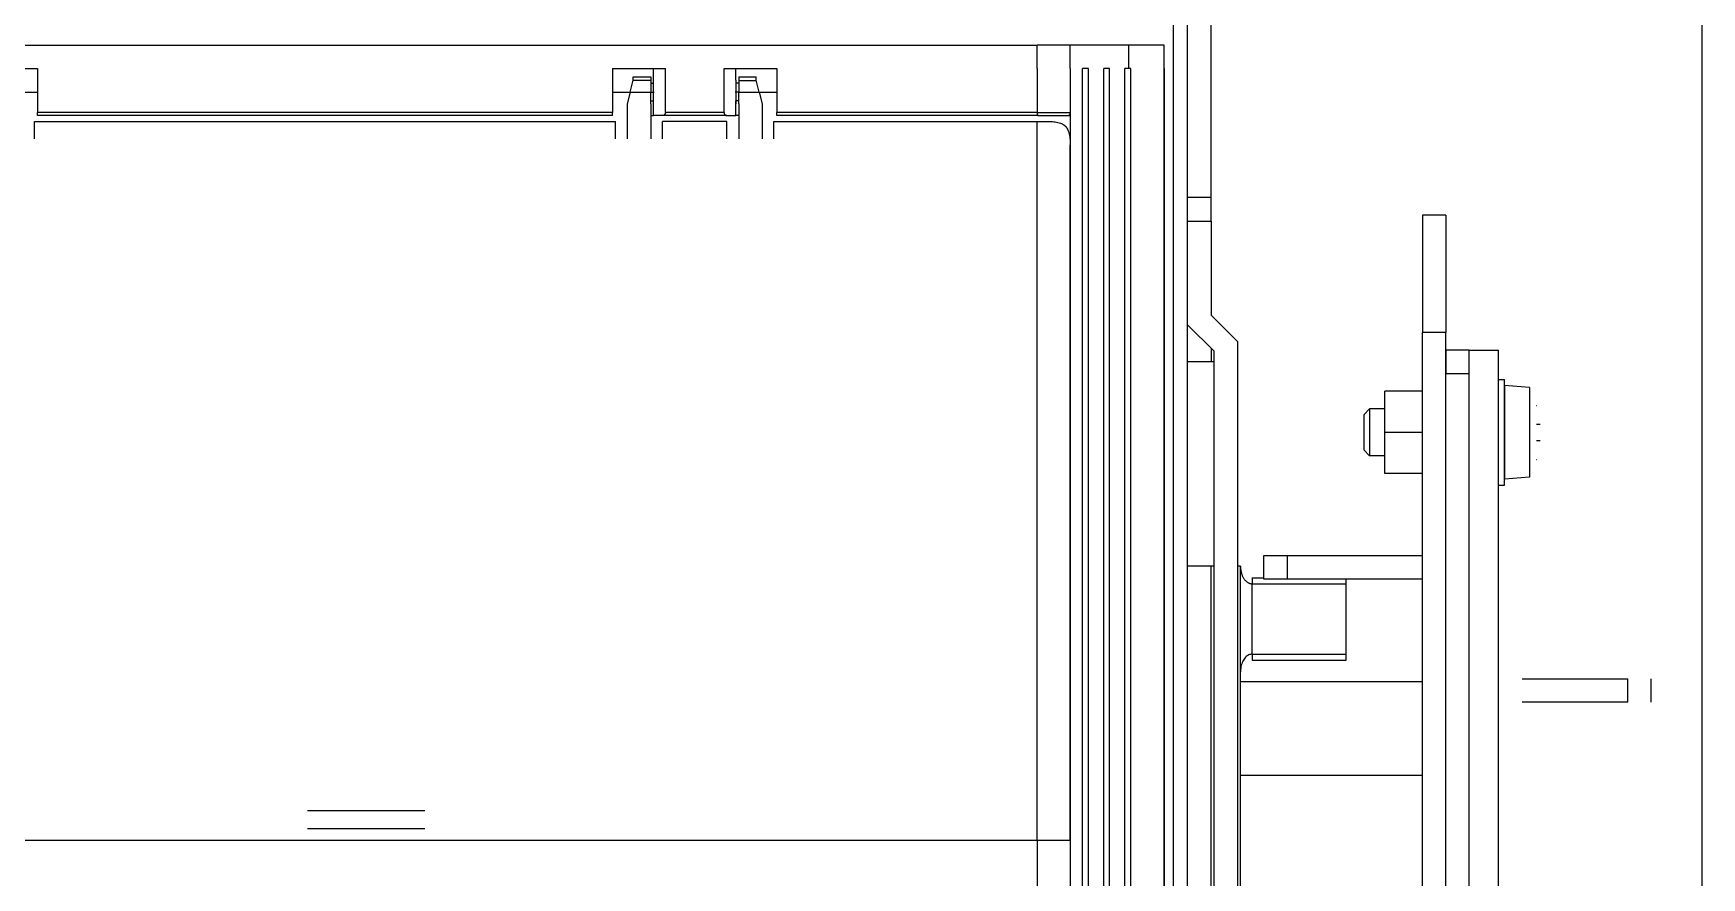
# Model space of a CAD drawing. Header units: metres. Extents: x -364 to 984, y 2601 to 8084.
# Drawn here: x 294.2 to 436.3, y 7776.2 to 7848.2 of the extents above; entities that cross this region are included whole.
import ezdxf

# ---------------------------------------------------------------- set-up
doc = ezdxf.new("R2010")
doc.units = ezdxf.units.M

# ---------------------------------------------------------------- blocks, each defined once
blk = doc.blocks.new('ABB-TR_T7_3')
for p, q in [((604.339783, 309.853424), (604.339783, 314.353454)), ((604.339783, 298.353424), (604.339783, 314.353454)), ((602.339783, 310.353454), (602.339783, 313.353454)), ((602.339821, 309.853454), (602.339821, 313.353454)), ((405.168252, 311.353454), (589.511391, 311.353454)), ((592.339821, 311.353454), (589.511391, 311.353454)), ((589.511391, 309.353454), (589.511391, 311.353454)), ((597.339821, 311.353454), (592.339821, 311.353454)), ((592.339821, 309.353454), (592.339821, 311.353454)), ((600.339821, 311.353454), (597.339821, 311.353454)), ((597.339821, 309.353454), (597.339821, 311.353454)), ((600.339783, 309.353454), (600.339783, 311.353454)), ((600.339821, 309.353454), (600.339821, 311.353454)), ((602.339783, 105.353454), (602.339783, 310.353454)), ((499.839822, 309.353454), (504.339822, 309.353454)), ((504.339822, 309.353454), (504.339822, 305.603454)), ((553.339821, 309.353454), (557.839821, 309.353454)), ((553.339821, 309.353454), (553.339821, 305.603454)), ((555.089821, 308.337379), (555.089821, 308.653457)), ((555.089821, 308.653457), (556.589821, 308.653457)), ((556.589821, 308.653457), (556.589821, 308.337379)), ((556.839821, 308.353454), (556.839821, 309.353454)), ((557.839821, 305.603454), (557.839821, 309.353454)), ((562.839821, 309.353454), (567.339821, 309.353454)), ((562.839821, 305.603454), (562.839821, 309.353454)), ((563.839821, 308.353454), (563.839821, 309.353454)), ((564.089821, 308.653457), (564.089821, 308.337379)), ((564.089821, 308.653457), (565.589821, 308.653457)), ((565.589821, 308.337379), (565.589821, 308.653457)), ((567.339821, 309.353454), (567.339821, 305.603454)), ((589.511391, 309.353454), (589.511391, 305.603454)), ((592.339821, 309.353454), (592.339821, 307.353454)), ((593.889824, 309.353454), (593.389824, 309.353454)), ((593.389824, 108.353454), (593.389824, 309.353454)), ((593.889824, 108.353454), (593.889824, 309.353454)), ((595.68982, 309.353454), (595.18982, 309.353454)), ((595.18982, 108.353454), (595.18982, 309.353454)), ((595.68982, 108.353454), (595.68982, 309.353454)), ((597.339821, 309.353454), (596.989823, 309.353454)), ((596.989823, 108.353454), (596.989823, 309.353454)), ((597.489823, 309.353454), (597.339821, 309.353454)), ((597.489823, 108.353454), (597.489823, 309.353454)), ((600.339783, 309.353454), (600.339783, 108.353454)), ((600.339821, 108.353454), (600.339821, 309.353454)), ((602.339821, 105.353454), (602.339821, 309.853454)), ((604.339783, 298.353424), (604.339783, 309.853424)), ((502.839819, 307.353454), (504.339822, 307.353454)), ((553.339821, 307.353454), (554.839821, 307.353454)), ((554.839821, 307.353454), (554.589821, 306.353454)), ((554.839821, 307.353454), (555.089821, 308.353454)), ((554.839821, 307.353454), (556.589821, 307.353454)), ((556.589821, 308.337379), (555.089821, 308.337379)), ((556.534821, 307.353454), (556.894822, 307.353454)), ((556.589821, 308.337379), (556.589821, 307.353454)), ((556.589821, 308.103454), (556.839821, 308.103454)), ((556.589821, 306.353454), (556.589821, 307.353454)), ((556.839821, 307.853454), (556.839821, 308.353454)), ((556.839821, 306.853454), (556.839821, 307.853454)), ((564.144929, 307.353454), (563.784211, 307.353454)), ((563.839821, 308.353454), (563.839821, 307.853454)), ((564.089821, 308.103454), (563.839821, 308.103454)), ((563.839821, 307.853454), (563.839821, 306.853454)), ((564.089821, 308.337379), (564.089821, 307.353454)), ((564.089821, 308.337379), (565.589821, 308.337379)), ((564.089821, 307.353454), (565.839821, 307.353454)), ((564.089821, 306.353454), (564.089821, 307.353454)), ((565.839821, 307.353454), (565.589821, 308.353454)), ((565.839821, 307.353454), (567.339821, 307.353454)), ((565.839821, 307.353454), (566.089821, 306.353454)), ((592.339821, 307.353454), (592.339821, 305.603454)), ((554.589821, 306.353454), (554.589821, 303.353454)), ((556.589821, 306.603454), (556.839821, 306.603454)), ((556.589821, 306.353454), (556.589821, 303.353454)), ((556.839821, 306.353454), (556.839821, 306.853454)), ((556.839821, 305.353454), (556.839821, 306.353454)), ((563.839821, 306.853454), (563.839821, 306.353454)), ((563.839821, 306.353454), (563.839821, 306.603454)), ((564.089821, 306.603454), (563.839821, 306.603454)), ((563.839821, 305.353454), (563.839821, 306.353454)), ((564.089821, 306.353454), (564.089821, 303.353454)), ((566.089821, 306.353454), (566.089821, 303.353454)), ((504.089822, 304.853454), (553.589821, 304.853454)), ((504.089822, 303.353454), (504.089822, 304.853454)), ((504.339822, 305.353454), (504.339822, 305.603454)), ((553.339821, 305.603454), (504.339822, 305.603454)), ((553.339821, 305.353454), (504.339822, 305.353454)), ((553.339821, 305.353454), (553.339821, 305.603454)), ((553.589821, 303.353454), (553.589821, 304.853454)), ((556.589821, 305.353454), (556.839821, 305.353454)), ((557.604119, 305.353454), (556.839821, 305.353454)), ((563.089821, 304.853454), (557.589821, 304.853454)), ((557.589821, 303.353454), (557.589821, 304.853454)), ((563.075524, 305.353454), (557.604119, 305.353454)), ((562.839821, 305.603454), (557.839821, 305.603454)), ((563.075524, 305.353454), (563.839821, 305.353454)), ((563.089821, 303.353454), (563.089821, 304.853454)), ((564.089821, 305.353454), (563.839821, 305.353454)), ((567.089821, 304.853454), (589.511391, 304.853454)), ((567.089821, 303.353454), (567.089821, 304.853454)), ((567.339821, 305.353454), (567.339821, 305.603454)), ((589.511391, 305.603454), (567.339821, 305.603454)), ((589.594727, 305.353454), (567.339821, 305.353454)), ((589.511391, 305.603454), (592.339821, 305.603454)), ((589.511391, 243.603454), (589.511391, 304.853454)), ((589.594727, 305.353454), (592.145379, 305.353454)), ((592.145379, 305.353454), (592.339821, 305.353454)), ((592.339821, 305.603454), (592.339821, 305.353454)), ((592.339821, 305.353454), (592.339821, 243.603454)), ((592.339821, 243.603454), (592.339821, 302.853454)), ((604.339783, 298.353424), (602.339783, 298.353424)), ((604.339783, 298.353424), (602.339783, 298.353424)), ((604.339783, 296.353424), (604.339783, 298.353424)), ((604.339783, 296.353424), (604.339783, 298.353424)), ((602.339783, 296.353424), (604.339783, 296.353424)), ((602.339783, 296.353424), (604.339783, 296.353424)), ((604.339783, 296.353424), (604.339783, 288.353424)), ((604.339783, 296.353424), (604.339783, 288.353424)), ((622.339783, 296.853424), (622.339783, 286.853424)), ((624.339783, 296.853424), (622.339783, 296.853424)), ((624.339783, 296.853424), (624.339783, 286.853424)), ((604.589783, 285.275001), (602.339783, 287.525001)), ((604.589783, 285.275001), (602.339783, 287.525001)), ((604.339783, 288.353424), (606.589783, 286.103424)), ((604.339783, 288.353424), (606.589783, 286.103424)), ((606.589783, 286.103424), (606.589783, 156.103424)), ((606.589783, 286.103424), (606.589783, 156.103424)), ((624.339783, 286.853424), (622.339783, 286.853424)), ((622.339783, 127.353424), (622.339783, 286.853424)), ((624.339783, 127.353424), (624.339783, 286.853424)), ((604.589783, 284.353424), (602.339783, 284.353424)), ((604.589783, 284.353424), (602.339783, 284.353424)), ((604.339783, 285.524932), (604.339783, 284.353424)), ((604.339783, 285.524932), (604.339783, 284.353424)), ((604.589783, 156.931854), (604.589783, 285.275001)), ((604.589783, 156.931854), (604.589783, 285.275001)), ((626.339783, 285.353454), (624.339783, 285.353454)), ((624.339783, 285.353454), (624.339783, 283.353454)), ((626.339783, 285.353454), (628.839783, 285.353454)), ((626.339783, 283.353454), (626.339783, 285.353454)), ((628.839783, 128.353454), (628.839783, 285.353454)), ((624.339783, 130.353454), (624.339783, 283.353454)), ((626.339783, 283.353454), (624.339783, 283.353454)), ((626.339783, 130.353454), (626.339783, 283.353454)), ((619.139786, 278.353424), (619.139786, 281.853424)), ((622.339783, 281.853424), (619.139786, 281.853424)), ((628.839783, 282.853424), (629.339783, 282.853424)), ((628.839783, 273.853424), (628.839783, 282.853424)), ((629.339783, 273.853424), (629.339783, 282.853424)), ((629.339783, 282.353424), (629.339783, 280.271125)), ((631.472413, 282.166847), (629.339783, 282.353424)), ((631.472413, 282.166847), (631.472413, 280.181678)), ((617.339783, 279.853424), (617.839783, 280.353424)), ((617.839783, 280.353424), (617.839783, 279.312278)), ((619.139779, 280.353424), (617.839783, 280.353424)), ((629.339783, 280.271125), (629.339783, 274.353424)), ((631.472413, 280.181678), (631.472413, 274.540008)), ((632.069992, 280.653427), (632.102021, 280.653427)), ((617.339783, 279.853424), (617.339783, 279.072563)), ((617.339783, 279.072563), (617.339783, 276.853424)), ((617.839783, 279.312278), (617.839783, 276.353424)), ((632.069992, 279.053428), (632.30542, 279.053428)), ((632.30542, 279.053428), (632.378296, 279.053428)), ((619.139786, 274.853424), (619.139786, 278.353424)), ((622.339783, 278.353424), (619.139786, 278.353424)), ((632.069992, 277.653427), (632.378296, 277.653427)), ((617.339783, 276.853424), (617.839783, 276.353424)), ((619.139779, 276.353424), (617.839783, 276.353424)), ((632.069992, 276.053428), (632.102021, 276.053428)), ((622.339783, 274.853424), (619.139786, 274.853424)), ((631.472413, 274.540008), (629.339783, 274.353424)), ((628.839783, 273.853424), (629.339783, 273.853424)), ((608.839783, 267.853454), (610.839783, 267.853454)), ((608.839783, 265.853454), (608.839783, 267.853454)), ((610.839783, 265.853454), (610.839783, 267.853454)), ((610.839783, 267.853454), (622.339783, 267.853454)), ((604.339783, 266.953453), (602.339783, 266.953453)), ((604.588761, 266.953453), (604.339783, 266.953453)), ((604.339783, 158.953453), (604.339783, 266.953453)), ((606.839783, 266.953453), (606.589775, 266.953453)), ((606.839783, 257.953453), (606.839783, 266.953453)), ((607.839783, 265.953453), (608.839783, 265.953453)), ((607.839783, 265.953453), (607.839783, 265.453453)), ((610.839783, 265.853454), (608.839783, 265.853454)), ((622.339783, 265.853454), (610.839783, 265.853454)), ((615.839783, 265.453453), (615.839783, 265.85345)), ((607.839783, 259.453453), (607.839783, 265.453453)), ((607.839783, 265.453453), (615.839783, 265.453453)), ((615.839783, 259.453453), (615.839783, 265.453453)), ((607.839783, 259.453453), (615.839783, 259.453453)), ((607.839783, 259.453453), (607.839783, 258.953453)), ((607.839783, 258.953453), (615.839783, 258.953453)), ((615.839783, 258.953453), (615.839783, 259.453453)), ((606.839783, 169.453453), (606.839783, 257.953453)), ((630.839783, 257.353454), (639.839783, 257.353454)), ((639.839783, 255.353454), (639.839783, 257.353454)), ((641.839783, 255.353454), (641.839783, 257.353454)), ((622.339783, 257.103424), (606.83973, 257.103424)), ((639.839783, 255.353454), (630.839783, 255.353454)), ((622.339783, 249.103424), (606.83973, 249.103424)), ((537.339783, 246.103454), (527.339783, 246.103454)), ((527.339783, 244.603454), (537.339783, 244.603454)), ((502.839822, 243.603454), (571.839821, 243.603454)), ((571.839821, 243.603454), (582.839821, 243.603454)), ((582.839821, 243.603454), (589.511391, 243.603454)), ((589.511391, 243.603454), (589.511391, 228.103454)), ((589.511391, 243.603454), (592.339821, 243.603454)), ((589.511391, 243.603454), (592.339821, 243.603454)), ((592.339821, 243.603454), (592.339821, 235.353454))]:
    blk.add_line(p, q)
for points in [[(557.839821, 305.603454), (557.839665, 305.594345), (557.839196, 305.585251), (557.837338, 305.567245), (557.834302, 305.54966), (557.830163, 305.532615), (557.825032, 305.516289), (557.818982, 305.500686), (557.812115, 305.48587), (557.804566, 305.471939), (557.796444, 305.458931), (557.787808, 305.4468), (557.778702, 305.435501), (557.769192, 305.42501), (557.75935, 305.415329), (557.749234, 305.406448), (557.738873, 305.398338), (557.728299, 305.390961), (557.717534, 305.3843), (557.706605, 305.378326), (557.695534, 305.373024), (557.68435, 305.368385), (557.673062, 305.364387), (557.66169, 305.36103), (557.650258, 305.358291), (557.638768, 305.35617), (557.62724, 305.35466), (557.615685, 305.353752), (557.604119, 305.353454)], [(562.839821, 305.603454), (562.839951, 305.595245), (562.840333, 305.587036), (562.841866, 305.570663), (562.844399, 305.554474), (562.847878, 305.538643), (562.852265, 305.523292), (562.857522, 305.508423), (562.863595, 305.494049), (562.870431, 305.48027), (562.87793, 305.467171), (562.886033, 305.45478), (562.8947, 305.443092), (562.903908, 305.432098), (562.913582, 305.421814), (562.923661, 305.412269), (562.934083, 305.403473), (562.944825, 305.395408), (562.955872, 305.388061), (562.967194, 305.381431), (562.97873, 305.375511), (562.990449, 305.370308), (563.002312, 305.365822), (563.014313, 305.36203), (563.026421, 305.35894), (563.038621, 305.356537), (563.050889, 305.35482), (563.063195, 305.353798), (563.069359, 305.353538), (563.075524, 305.353454)], [(589.511391, 305.603454), (589.512391, 305.564857), (589.515366, 305.527176), (589.520119, 305.492073), (589.526589, 305.459526), (589.534073, 305.432014), (589.542779, 305.407974), (589.551499, 305.389725), (589.560914, 305.374962), (589.569558, 305.365135), (589.578499, 305.358238), (589.586472, 305.354683), (589.594727, 305.353454)], [(589.511391, 304.853454), (589.579567, 304.853454), (589.647706, 304.853454), (589.783722, 304.853416), (589.919182, 304.853264), (590.053795, 304.852844), (590.187287, 304.851967), (590.319382, 304.85038), (590.449799, 304.847778), (590.57824, 304.843818), (590.704423, 304.838089), (590.828057, 304.830154), (590.94883, 304.819534), (591.066399, 304.805694), (591.180413, 304.788093), (591.29052, 304.766144), (591.396348, 304.739265), (591.497521, 304.706856), (591.593644, 304.668358), (591.639199, 304.646904), (591.6838, 304.623543), (591.684327, 304.623245), (591.72522, 304.599472), (591.765023, 304.573921), (591.769234, 304.57106), (591.806031, 304.544754), (591.841599, 304.516807), (591.848054, 304.511452), (591.913148, 304.451698), (591.920556, 304.444168), (591.97931, 304.378174), (591.986596, 304.369118), (592.039795, 304.295982), (592.046135, 304.286339), (592.094399, 304.205025), (592.099251, 304.195984), (592.143044, 304.105377), (592.146088, 304.098396), (592.185723, 303.99733), (592.18689, 303.994018), (592.221978, 303.883392), (592.251725, 303.767135), (592.276505, 303.645904), (592.2967, 303.520386), (592.312684, 303.391296), (592.324761, 303.259331), (592.333191, 303.125221), (592.338173, 302.989693), (592.339409, 302.921615), (592.339821, 302.853454)], [(592.145379, 305.353454), (592.162804, 305.354461), (592.180092, 305.357467), (592.213852, 305.369469), (592.245812, 305.389389), (592.274972, 305.417076), (592.300149, 305.452118), (592.320061, 305.493637), (592.333504, 305.540253), (592.339539, 305.590034), (592.339821, 305.603454)], [(606.839783, 266.953453), (606.840783, 266.886379), (606.843781, 266.819439), (606.848771, 266.752842), (606.855729, 266.686641), (606.864624, 266.621193), (606.875451, 266.556404), (606.888115, 266.492748), (606.902649, 266.429996), (606.918892, 266.368732), (606.936905, 266.308601), (606.956475, 266.250267), (606.977715, 266.193264), (607.000321, 266.138324), (607.024483, 266.084896), (607.049813, 266.033733), (607.076569, 265.984233), (607.104294, 265.937152), (607.133301, 265.891853), (607.163079, 265.849071), (607.194008, 265.808166), (607.225502, 265.769821), (607.258011, 265.733425), (607.290924, 265.699585), (607.3247, 265.667743), (607.358727, 265.63842), (607.393494, 265.611122), (607.428383, 265.586273), (607.463883, 265.563465), (607.499405, 265.543022), (607.535424, 265.524616), (607.571404, 265.508484), (607.607758, 265.494388), (607.644036, 265.482471), (607.680581, 265.472583), (607.717041, 265.464798), (607.753663, 265.459026), (607.790207, 265.455299), (607.826813, 265.453582), (607.839783, 265.453453)], [(607.839783, 259.453456), (607.803246, 259.452453), (607.766762, 259.449451), (607.694016, 259.437431), (607.621697, 259.41735), (607.550003, 259.389095), (607.479172, 259.352531), (607.409508, 259.307502), (607.34137, 259.253864), (607.275185, 259.191505), (607.211457, 259.12038), (607.150742, 259.040538), (607.093644, 258.952137), (607.040795, 258.855472), (606.992844, 258.750984), (606.950425, 258.639278), (606.914162, 258.521122), (606.884591, 258.39743), (606.862198, 258.269268), (606.847367, 258.137821), (606.840363, 258.004367), (606.839783, 257.953453)]]:
    blk.add_lwpolyline(points)
blk = doc.blocks.new('ABB-IS2_80_60')
blk.add_line((755, 145), (755, 2055))
blk.add_lwpolyline([(0, 2100), (800, 2100), (800, 100), (0, 100)], close=True)

msp = doc.modelspace()

# ---------------------------------------------------------------- block references
for name, p in [('ABB-IS2_80_60', (-363.66, 5984.33)), ('ABB-TR_T7_3', (-209.8, 7535.8))]:
    msp.add_blockref(name, p)

doc.saveas('drawing.dxf')
